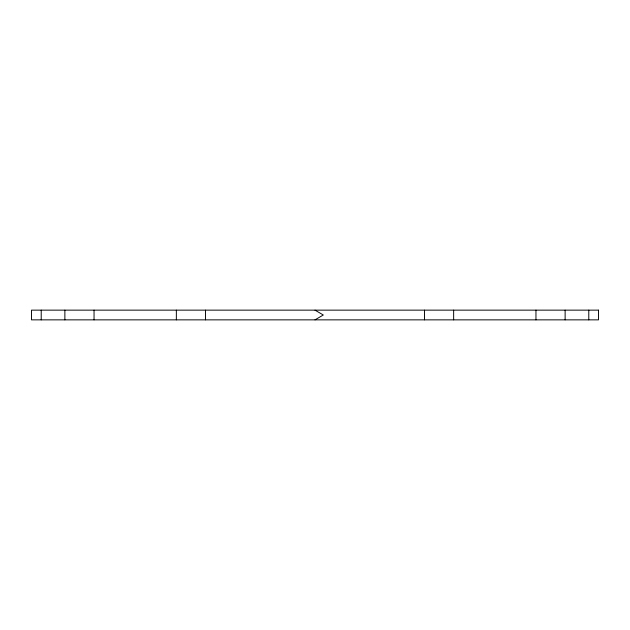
<?xml version="1.0" encoding="UTF-8"?>
<svg xmlns="http://www.w3.org/2000/svg" width="630" height="630" viewBox="0 0 630 630"><rect width="100%" height="100%" fill="white"/><g stroke="black" fill="none" stroke-linecap="round" stroke-linejoin="round"><path stroke-width="0.94" d="M315 319.859L323.3 315L315 310.141M588.782 310.141L588.782 319.859M565.126 310.141L565.126 319.859M535.957 310.141L535.957 319.859M453.647 310.141L453.647 319.859M424.486 310.141L424.486 319.859M205.514 310.141L205.514 319.859M176.353 310.141L176.353 319.859M94.043 310.141L94.043 319.859M64.874 310.141L64.874 319.859M41.218 310.141L41.218 319.859M598.5 310.141L31.5 310.141L31.5 319.859L598.5 319.859L598.5 310.141"/></g></svg>
